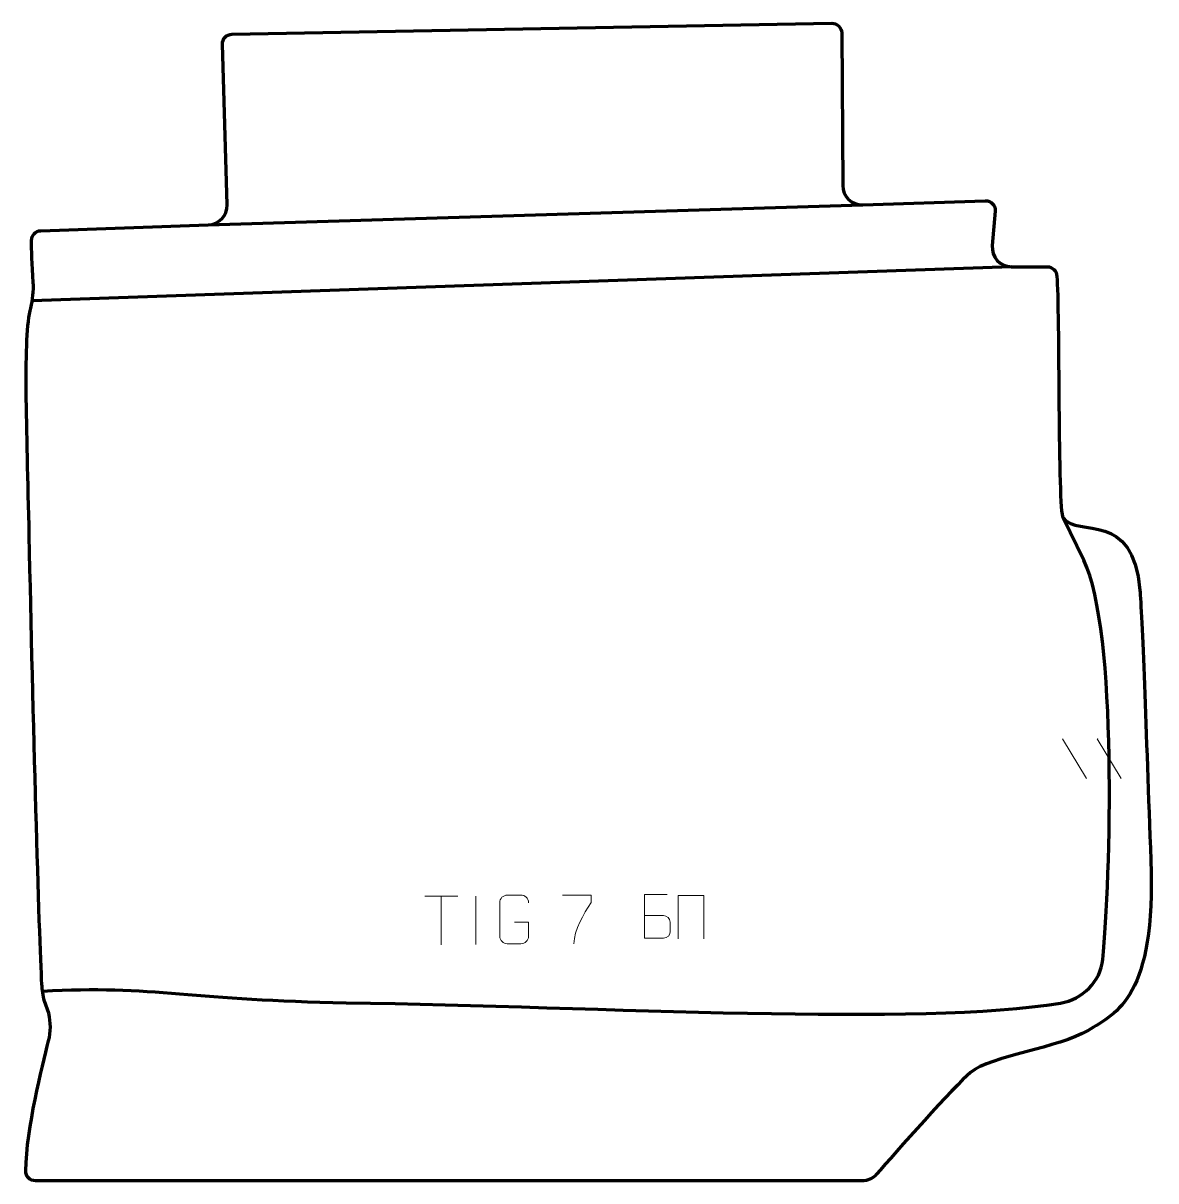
# Model space of a CAD drawing. Header units: millimetres. Extents: x -291 to 292, y -297 to 298.
import ezdxf

# ---------------------------------------------------------------- set-up
doc = ezdxf.new("R2010")
doc.units = ezdxf.units.MM
doc.header["$MEASUREMENT"] = 0
for name, color, linetype in [('layer 1', 7, 'Continuous'), ('layer 2', 7, 'Continuous'), ('layer 3', 7, 'Continuous')]:
    doc.layers.add(name, color=color, linetype=linetype)

msp = doc.modelspace()

# ---------------------------------------------------------------- linework, layer by layer
at = {"layer": 'layer 1', "color": 250, "lineweight": 9}
for points in [[(243.8025, -70.2311), (243.8025, -70.2311), (256.1668, -90.7754), (256.1668, -90.7754)], [(243.8025, -70.2311), (243.8025, -70.2311), (256.1668, -90.7754), (256.1668, -90.7754)], [(243.8025, -70.2311), (243.8025, -70.2311), (256.1668, -90.7754), (256.1668, -90.7754)], [(243.8025, -70.2311), (243.8025, -70.2311), (256.1668, -90.7754), (256.1668, -90.7754)], [(261.5324, -70.2311), (261.5324, -70.2311), (261.656, -70.4365), (261.656, -70.4365)], [(261.5324, -70.2311), (261.5324, -70.2311), (261.656, -70.4365), (261.656, -70.4365)], [(261.5324, -70.2311), (261.5324, -70.2311), (261.656, -70.4365), (261.656, -70.4365)], [(261.5324, -70.2311), (261.5324, -70.2311), (261.656, -70.4365), (261.656, -70.4365)], [(261.5324, -70.2311), (261.5324, -70.2311), (273.8967, -90.7754), (273.8967, -90.7754)], [(261.5324, -70.2311), (261.5324, -70.2311), (273.8967, -90.7754), (273.8967, -90.7754)], [(261.5324, -70.2311), (261.5324, -70.2311), (273.8967, -90.7754), (273.8967, -90.7754)], [(261.5324, -70.2311), (261.5324, -70.2311), (273.8967, -90.7754), (273.8967, -90.7754)], [(261.7097, -70.2311), (261.7097, -70.2311), (261.8333, -70.4365), (261.8333, -70.4365)], [(261.7097, -70.2311), (261.7097, -70.2311), (261.8333, -70.4365), (261.8333, -70.4365)], [(261.7097, -70.2311), (261.7097, -70.2311), (261.8333, -70.4365), (261.8333, -70.4365)], [(261.7097, -70.2311), (261.7097, -70.2311), (261.8333, -70.4365), (261.8333, -70.4365)], [(-84.1948, -151.2344), (-84.1948, -151.2344), (-67.2076, -151.2344), (-67.2076, -151.2344)], [(-75.701, -176.1644), (-75.701, -176.1644), (-75.701, -151.2109), (-75.701, -151.2109)], [(-57.9638, -151.099), (-57.9638, -151.099), (-57.9638, -176.0731), (-57.9638, -176.0731)]]:
    msp.add_open_spline(points, degree=3, dxfattribs=at)
for points, knots in [([(-37.9586, -164.6117), (-37.9586, -164.6117), (-30.7905, -164.6117), (-30.7905, -164.6117), (-30.7905, -164.6117), (-30.7905, -164.6117), (-30.7905, -171.7798), (-30.7905, -171.7798), (-30.7905, -171.7798), (-30.9302, -174.1032), (-32.6074, -175.5828), (-34.7552, -175.5936), (-34.7552, -175.5936), (-37.087, -175.5932), (-39.419, -175.5932), (-41.7505, -175.5936), (-41.7505, -175.5936), (-43.6754, -175.699), (-45.6476, -173.8145), (-45.6364, -171.7972), (-45.6364, -171.7972), (-45.636, -166.0271), (-45.636, -160.2574), (-45.6364, -154.4881), (-45.6364, -154.4881), (-45.6322, -152.35), (-43.8854, -150.6308), (-41.7331, -150.6442), (-41.7331, -150.6442), (-39.4074, -150.6442), (-37.0813, -150.6442), (-34.7552, -150.6442), (-34.7552, -150.6442), (-32.8085, -150.6088), (-30.8171, -152.1003), (-30.7905, -154.538)], [0, 0, 0, 0, 0.1, 0.1, 0.1, 0.1, 0.2, 0.2, 0.2, 0.2, 0.3, 0.3, 0.3, 0.3, 0.4, 0.4, 0.4, 0.4, 0.5, 0.5, 0.5, 0.5, 0.6, 0.6, 0.6, 0.6, 0.7, 0.7, 0.7, 0.7, 0.8, 0.8, 0.8, 0.8, 1, 1, 1, 1]), ([(-13.3812, -150.7455), (-13.3812, -150.7455), (1.4349, -150.7455), (1.4349, -150.7455), (1.4349, -150.7455), (1.4346, -151.9951), (1.4346, -153.2447), (1.4349, -154.4945), (1.4349, -154.4945), (-2.5595, -160.4916), (-7.4747, -168.3252), (-7.4747, -175.704)], [0, 0, 0, 0, 0.25, 0.25, 0.25, 0.25, 0.5, 0.5, 0.5, 0.5, 1, 1, 1, 1]), ([(28.7327, -161.134), (31.9917, -161.1336), (35.251, -161.1336), (38.5107, -161.134), (38.5107, -161.134), (40.2801, -161.1495), (42.003, -162.7045), (42.003, -164.5403), (42.003, -164.5403), (42.0026, -165.5511), (42.0026, -168.2824), (42.003, -169.2935), (42.003, -169.2935), (42.0188, -170.9576), (40.6375, -172.7614), (38.5582, -172.7462), (38.5582, -172.7462), (35.2982, -172.7459), (32.0385, -172.7459), (28.7791, -172.7462), (28.7791, -172.7462), (28.7791, -165.2958), (28.7791, -157.8457), (28.7791, -150.3959), (28.7791, -150.3959), (30.9052, -150.3959), (38.3769, -150.3959), (40.5033, -150.3959)], [0, 0, 0, 0, 0.125, 0.125, 0.125, 0.125, 0.25, 0.25, 0.25, 0.25, 0.375, 0.375, 0.375, 0.375, 0.5, 0.5, 0.5, 0.5, 0.625, 0.625, 0.625, 0.625, 0.75, 0.75, 0.75, 0.75, 1, 1, 1, 1]), ([(46.1721, -173.1727), (46.1721, -173.1727), (46.1721, -150.8224), (46.1721, -150.8224), (46.1721, -150.8224), (46.1721, -150.8224), (59.2904, -150.8224), (59.2904, -150.8224), (59.2904, -150.8224), (59.2904, -150.8224), (59.2904, -173.1727), (59.2904, -173.1727)], [0, 0, 0, 0, 0.25, 0.25, 0.25, 0.25, 0.5, 0.5, 0.5, 0.5, 1, 1, 1, 1])]:
    msp.add_open_spline(points, degree=3, knots=knots, dxfattribs=at)
at = {"layer": 'layer 2', "color": 12, "lineweight": 200}
msp.add_open_spline([(-284.3851, -297.4994), (-284.3851, -297.4994), (140.5935, -297.4994), (140.5935, -297.4994), (140.5935, -297.4994), (143.4683, -297.4994), (146.2034, -296.2601), (148.1017, -294.0951), (148.1017, -294.0951), (157.7502, -283.0909), (188.0189, -248.7875), (196.5215, -241.7661), (196.5215, -241.7661), (206.6815, -233.3757), (241.9427, -229.1808), (256.8839, -220.1913), (256.8839, -220.1913), (271.8248, -211.2021), (291.7465, -202.8124), (289.1567, -132.6957), (289.1567, -132.6957), (286.7226, -66.7951), (284.6743, -4.4486), (283.4791, 6.0388), (283.4791, 6.0388), (280.1357, 47.9156), (251.8759, 32.8351), (244.0008, 43.3238), (244.0008, 43.3238), (241.1956, 47.0599), (242.3095, 151.0694), (240.8205, 167.4019), (240.8205, 167.4019), (240.78, 170.1412), (238.5536, 172.3411), (235.821, 172.3411), (235.821, 172.3411), (235.821, 172.3411), (217.5972, 172.3411), (217.5972, 172.3411), (217.5972, 172.3411), (211.7294, 172.3411), (207.1225, 177.3834), (207.6354, 183.2448), (207.6354, 183.2448), (207.6354, 183.2448), (209.176, 200.8586), (209.176, 200.8586), (209.176, 200.8586), (209.4385, 203.8572), (207.0251, 206.4099), (204.0251, 206.3073), (204.0251, 206.3073), (204.0251, 206.3073), (141.0553, 204.1546), (141.0553, 204.1546), (141.0553, 204.1546), (135.4275, 203.9623), (130.7507, 208.4659), (130.7147, 214.1121), (130.7147, 214.1121), (130.7147, 214.1121), (130.2152, 292.5191), (130.2152, 292.5191), (130.2152, 292.5191), (130.1972, 295.311), (127.9087, 297.5504), (125.1246, 297.4996), (125.1246, 297.4996), (125.1246, 297.4996), (-183.3104, 291.8908), (-183.3104, 291.8908), (-183.3104, 291.8908), (-186.0917, 291.84), (-188.2973, 289.5226), (-188.2176, 286.7339), (-188.2176, 286.7339), (-188.2176, 286.7339), (-185.8582, 204.1772), (-185.8582, 204.1772), (-185.8582, 204.1772), (-185.7009, 198.6647), (-190.0118, 194.0592), (-195.5084, 193.8687), (-195.5084, 193.8687), (-195.5084, 193.8687), (-281.5774, 190.8855), (-281.5774, 190.8855), (-281.5774, 190.8855), (-284.2828, 190.7917), (-286.4203, 188.5569), (-286.4048, 185.8425), (-286.4048, 185.8425), (-286.378, 181.2106), (-286.2101, 173.5878), (-285.537, 164.3267), (-285.537, 164.3267), (-285.2145, 159.8898), (-285.6936, 155.4399), (-286.819, 151.1363), (-286.819, 151.1363), (-290.6981, 136.3045), (-288.7737, 90.8424), (-287.5714, 34.1058), (-287.5714, 34.1058), (-285.6357, -57.2648), (-282.4364, -173.1629), (-281.0609, -196.4204), (-281.0609, -196.4204), (-280.8888, -199.3344), (-280.4633, -202.2257), (-279.7892, -205.0653), (-279.7892, -205.0653), (-279.7892, -205.0653), (-277.5257, -211.3887), (-277.5257, -211.3887), (-277.5257, -211.3887), (-276.4201, -216.0448), (-276.4399, -220.8958), (-277.5787, -225.544), (-277.5787, -225.544), (-280.9512, -239.3045), (-288.8735, -269.7954), (-289.3854, -292.3802), (-289.3854, -292.3802), (-289.4489, -295.1904), (-287.1883, -297.4994), (-284.3851, -297.4994)], degree=3, knots=[0, 0, 0, 0, 0.03030303, 0.03030303, 0.03030303, 0.03030303, 0.06060606, 0.06060606, 0.06060606, 0.06060606, 0.09090909, 0.09090909, 0.09090909, 0.09090909, 0.12121212, 0.12121212, 0.12121212, 0.12121212, 0.15151515, 0.15151515, 0.15151515, 0.15151515, 0.18181818, 0.18181818, 0.18181818, 0.18181818, 0.21212121, 0.21212121, 0.21212121, 0.21212121, 0.24242424, 0.24242424, 0.24242424, 0.24242424, 0.27272727, 0.27272727, 0.27272727, 0.27272727, 0.3030303, 0.3030303, 0.3030303, 0.3030303, 0.33333333, 0.33333333, 0.33333333, 0.33333333, 0.36363636, 0.36363636, 0.36363636, 0.36363636, 0.39393939, 0.39393939, 0.39393939, 0.39393939, 0.42424242, 0.42424242, 0.42424242, 0.42424242, 0.45454545, 0.45454545, 0.45454545, 0.45454545, 0.48484848, 0.48484848, 0.48484848, 0.48484848, 0.51515152, 0.51515152, 0.51515152, 0.51515152, 0.54545455, 0.54545455, 0.54545455, 0.54545455, 0.57575758, 0.57575758, 0.57575758, 0.57575758, 0.60606061, 0.60606061, 0.60606061, 0.60606061, 0.63636364, 0.63636364, 0.63636364, 0.63636364, 0.66666667, 0.66666667, 0.66666667, 0.66666667, 0.6969697, 0.6969697, 0.6969697, 0.6969697, 0.72727273, 0.72727273, 0.72727273, 0.72727273, 0.75757576, 0.75757576, 0.75757576, 0.75757576, 0.78787879, 0.78787879, 0.78787879, 0.78787879, 0.81818182, 0.81818182, 0.81818182, 0.81818182, 0.84848485, 0.84848485, 0.84848485, 0.84848485, 0.87878788, 0.87878788, 0.87878788, 0.87878788, 0.90909091, 0.90909091, 0.90909091, 0.90909091, 0.93939394, 0.93939394, 0.93939394, 0.93939394, 1, 1, 1, 1], dxfattribs=at)
at = {"layer": 'layer 3', "color": 142, "lineweight": 200}
for points in [[(-195.5086, 193.8686), (-195.5086, 193.8686), (141.0555, 204.1548), (141.0555, 204.1548)], [(217.5971, 172.341), (217.5971, 172.341), (-286.0097, 154.8947), (-286.0097, 154.8947)]]:
    msp.add_open_spline(points, degree=3, dxfattribs=at)
msp.add_open_spline([(-280.7288, -199.9263), (-225.4164, -196.8194), (-200.1864, -204.759), (-124.5519, -205.9398), (-124.5519, -205.9398), (7.9793, -208.0085), (170.5837, -218.1766), (242.7663, -206.0985), (242.7663, -206.0985), (253.9169, -204.2327), (263.389, -195.0372), (264.4632, -183.7525), (264.4632, -183.7525), (268.3745, -142.6549), (272.4391, -14.9883), (254.6654, 21.4562), (254.6654, 21.4562), (254.6654, 21.4562), (244.0008, 43.3238), (244.0008, 43.3238)], degree=3, knots=[0, 0, 0, 0, 0.16666667, 0.16666667, 0.16666667, 0.16666667, 0.33333333, 0.33333333, 0.33333333, 0.33333333, 0.5, 0.5, 0.5, 0.5, 0.66666667, 0.66666667, 0.66666667, 0.66666667, 1, 1, 1, 1], dxfattribs=at)

doc.saveas('drawing.dxf')
